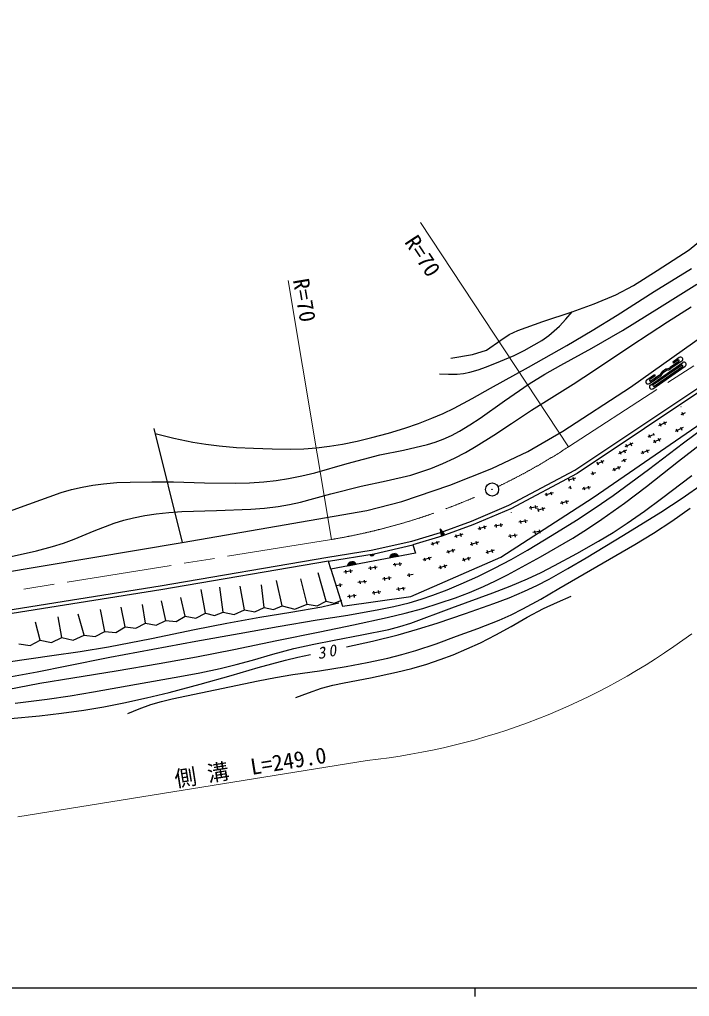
# Model space of a CAD drawing. Units: millimetres, scale not verified. Extents: x 40000 to 680000, y 20000 to 380000.
# Drawn here: x 216166 to 292462, y 204000 to 315258 of the extents above; entities that cross this region are included whole.
import ezdxf
from ezdxf.enums import TextEntityAlignment as Align

# ---------------------------------------------------------------- set-up
doc = ezdxf.new("R2010")
doc.units = ezdxf.units.MM
doc.header["$LTSCALE"] = 1000
doc.linetypes.add('CHAIN', pattern=[18.5, 12, -1.5, 3.5, -1.5])
for name, color, linetype, lineweight in [('M-BGD', 7, 'Continuous', 25), ('M-BMK', 2, 'CHAIN', 13), ('M-BMK-HTXT', 7, 'Continuous', 13), ('M-BMK-SRVR', 3, 'Continuous', 25), ('M-TTL-BAND', 7, 'Continuous', 25)]:
    doc.layers.add(name, color=color, linetype=linetype, lineweight=lineweight)
doc.styles.add('ＭＳ ゴシック', font='')
doc.styles.get('ＭＳ ゴシック').set_extended_font_data('MS Gothic')

msp = doc.modelspace()

# ---------------------------------------------------------------- linework, layer by layer
at = {"layer": 'M-BGD'}
for p, q in [((292430, 289043), (294598, 290805)), ((288794, 286671), (292430, 289043)), ((279425, 263955), (315469, 288041)), ((315715, 287664), (279657, 263569)), ((286076, 284985), (288794, 286671)), ((288456, 284268), (292686, 286922)), ((281495, 260840), (317582, 285632)), ((284088, 283923), (286076, 284985)), ((289061, 282470), (293288, 285133)), ((281626, 282883), (284088, 283923)), ((284246, 281598), (288456, 284268)), ((279087, 281962), (281626, 282883)), ((275777, 280872), (279087, 281962)), ((278388, 281137), (279087, 281962)), ((281390, 279833), (284246, 281598)), ((284836, 279825), (289061, 282470)), ((289947, 280844), (292648, 282555)), ((272931, 279855), (275777, 280872)), ((277666, 280352), (278388, 281137)), ((285776, 278095), (289947, 280844)), ((270966, 278748), (271915, 279403)), ((271915, 279403), (272931, 279855)), ((275630, 278713), (276443, 279283)), ((276443, 279283), (277071, 279792)), ((277071, 279792), (277666, 280352)), ((278503, 278119), (281390, 279833)), ((281334, 277836), (284836, 279825)), ((285742, 273405), (294233, 279423)), ((269363, 277618), (270966, 278748)), ((273650, 277576), (274783, 278193)), ((274783, 278193), (275630, 278713)), ((265297, 276691), (267737, 277098)), ((267737, 277098), (269363, 277618)), ((272493, 277015), (273650, 277576)), ((274145, 275683), (278503, 278119)), ((277802, 275899), (281334, 277836)), ((281632, 275318), (285776, 278095)), ((269335, 275712), (270926, 276336)), ((270926, 276336), (272493, 277015)), ((288006, 273627), (291703, 276192)), ((291257, 276308), (290271, 275624)), ((291589, 276356), (290357, 275501)), ((291304, 276767), (290565, 276254)), ((290565, 276254), (290650, 276131)), ((291143, 276473), (290650, 276131)), ((263984, 274902), (265006, 274862)), ((265006, 274862), (266021, 274883)), ((266021, 274883), (266730, 274965)), ((266730, 274965), (267432, 275108)), ((267432, 275108), (268385, 275379)), ((268385, 275379), (269335, 275712)), ((269786, 273261), (274145, 275683)), ((274213, 273768), (275993, 274860)), ((275993, 274860), (277802, 275899)), ((279225, 273739), (281632, 275318)), ((288291, 273216), (291988, 275781)), ((288338, 273675), (291542, 275897)), ((288452, 273510), (291656, 275733)), ((289364, 275178), (289775, 275463)), ((289450, 275054), (289860, 275339)), ((271393, 271839), (274213, 273768)), ((276796, 272217), (279225, 273739)), ((288470, 274801), (287607, 274202)), ((287892, 273791), (289124, 274646)), ((288555, 274677), (287939, 274250)), ((289039, 274769), (288053, 274086)), ((288470, 274801), (288555, 274677)), ((267732, 272101), (269786, 273261)), ((278049, 268397), (285742, 273405)), ((265659, 270999), (267732, 272101)), ((268607, 269858), (271393, 271839)), ((274467, 270761), (276796, 272217)), ((263135, 269849), (264408, 270396)), ((264408, 270396), (265659, 270999)), ((272176, 269260), (274467, 270761)), ((291511, 271155), (291464, 271133)), ((291963, 270482), (291471, 270236)), ((291780, 270178), (291612, 270514)), ((260054, 268730), (261606, 269262)), ((261606, 269262), (263135, 269849)), ((267451, 269092), (268607, 269858)), ((270190, 267933), (272176, 269260)), ((289836, 269418), (288942, 268971)), ((289250, 268913), (289083, 269248)), ((289530, 269472), (289698, 269136)), ((291767, 267047), (295769, 270023)), ((231469, 268664), (234675, 255711)), ((256289, 267643), (258176, 268156)), ((258176, 268156), (260054, 268730)), ((265349, 267894), (266270, 268383)), ((266270, 268383), (267451, 269092)), ((274048, 266064), (278049, 268397)), ((288325, 268157), (288428, 267909)), ((291734, 268786), (290839, 268339)), ((291148, 268281), (290980, 268616)), ((291427, 268840), (291595, 268504)), ((231601, 268100), (233753, 267588)), ((233753, 267588), (235914, 267136)), ((235914, 267136), (237401, 266892)), ((252946, 266906), (254623, 267245)), ((254623, 267245), (256289, 267643)), ((262613, 266845), (263518, 267125)), ((263518, 267125), (264413, 267465)), ((264413, 267465), (265349, 267894)), ((268179, 266663), (270190, 267933)), ((285713, 267071), (285857, 266725)), ((288418, 267995), (287704, 267698)), ((287784, 264030), (291767, 267047)), ((288007, 267619), (287863, 267965)), ((289204, 267521), (288310, 267073)), ((288618, 267015), (288451, 267351)), ((288898, 267574), (289066, 267239)), ((291222, 264965), (294901, 267801)), ((237401, 266892), (238898, 266706)), ((238898, 266706), (240860, 266537)), ((240860, 266537), (242830, 266427)), ((242830, 266427), (244941, 266353)), ((244941, 266353), (247060, 266339)), ((247060, 266339), (248527, 266383)), ((248527, 266383), (249990, 266487)), ((249990, 266487), (251467, 266666)), ((251467, 266666), (252946, 266906)), ((257195, 265681), (259902, 266232)), ((259902, 266232), (262613, 266845)), ((265706, 265321), (266957, 265966)), ((266957, 265966), (268179, 266663)), ((269960, 264135), (274048, 266064)), ((285281, 266201), (284375, 265779)), ((284682, 265712), (284523, 266052)), ((284977, 266263), (285135, 265923)), ((286015, 266996), (285092, 266613)), ((285396, 266533), (285252, 266879)), ((287864, 266233), (286940, 265849)), ((287244, 265770), (287100, 266116)), ((287562, 266308), (287706, 265962)), ((253495, 264689), (257195, 265681)), ((264374, 264704), (265706, 265321)), ((282718, 265007), (281927, 264638)), ((282118, 264518), (281960, 264858)), ((282413, 265069), (282571, 264729)), ((285252, 265148), (284738, 264934)), ((284950, 265223), (285094, 264876)), ((287582, 262084), (291222, 264965)), ((249804, 263637), (253495, 264689)), ((260741, 263381), (261887, 263732)), ((261887, 263732), (263015, 264140)), ((263015, 264140), (264374, 264704)), ((265172, 262234), (269960, 264135)), ((271909, 259941), (279425, 263955)), ((281533, 263374), (281436, 263736)), ((284597, 264322), (283690, 263900)), ((283779, 261061), (287784, 264030)), ((283997, 263833), (283839, 264173)), ((284292, 264384), (284450, 264044)), ((227253, 262517), (228776, 262588)), ((228776, 262588), (231240, 262622)), ((231240, 262622), (233706, 262596)), ((233706, 262596), (237229, 262496)), ((242370, 262503), (243976, 262612)), ((243976, 262612), (245387, 262767)), ((245387, 262767), (246790, 262981)), ((246790, 262981), (248298, 263278)), ((248298, 263278), (249804, 263637)), ((255057, 262120), (257902, 262720)), ((257902, 262720), (260741, 263381)), ((279657, 263569), (272103, 259534)), ((279477, 263020), (278684, 262807)), ((278801, 262642), (278704, 263004)), ((279187, 263134), (279284, 262771)), ((281753, 263630), (281243, 263493)), ((289293, 260698), (292738, 263318)), ((220915, 261376), (222096, 261718)), ((222096, 261718), (223300, 262004)), ((223300, 262004), (224517, 262225)), ((224517, 262225), (225746, 262387)), ((225746, 262387), (227253, 262517)), ((237229, 262496), (240763, 262455)), ((240763, 262455), (242370, 262503)), ((251614, 261246), (255057, 262120)), ((259702, 260362), (265172, 262234)), ((276639, 261470), (276745, 261111)), ((278937, 261958), (278684, 261883)), ((278976, 261776), (278871, 262131)), ((281209, 262020), (280243, 261761)), ((280534, 261642), (280436, 262004)), ((280919, 262134), (281016, 261772)), ((285048, 260198), (287582, 262084)), ((291629, 260763), (294014, 262412)), ((217224, 260083), (220915, 261376)), ((248180, 260311), (251614, 261246)), ((255707, 259353), (259702, 260362)), ((270990, 254039), (281495, 260840)), ((276931, 261364), (275972, 261080)), ((276266, 260969), (276159, 261328)), ((278688, 260409), (277729, 260125)), ((278023, 260014), (277917, 260374)), ((278396, 260516), (278502, 260156)), ((281705, 259635), (283779, 261061)), ((287342, 259269), (289293, 260698)), ((289212, 259164), (291629, 260763)), ((213570, 258740), (217224, 260083)), ((234655, 259222), (238589, 259328)), ((238589, 259328), (242524, 259494)), ((242524, 259494), (244070, 259625)), ((244070, 259625), (245610, 259816)), ((245441, 257577), (255707, 259353)), ((245610, 259816), (246902, 260034)), ((246902, 260034), (248180, 260311)), ((267620, 258134), (271909, 259941)), ((272103, 259534), (267786, 257715)), ((275183, 259774), (274195, 259619)), ((274472, 259470), (274414, 259841)), ((274908, 259918), (274966, 259548)), ((275976, 259606), (275141, 259359)), ((275311, 259211), (275204, 259571)), ((275684, 259713), (275790, 259353)), ((279597, 258258), (281705, 259635)), ((282479, 258361), (285048, 260198)), ((285364, 257896), (287342, 259269)), ((290453, 258143), (292554, 259618)), ((226938, 257912), (228027, 258243)), ((228027, 258243), (229142, 258520)), ((229142, 258520), (230426, 258776)), ((230426, 258776), (231720, 258974)), ((231720, 258974), (233181, 259127)), ((233181, 259127), (234655, 259222)), ((264123, 256836), (267620, 258134)), ((272166, 259142), (272172, 259109)), ((274006, 258158), (273018, 258003)), ((273294, 257854), (273236, 258224)), ((273730, 258302), (273788, 257931)), ((276816, 256522), (279597, 258258)), ((280846, 257245), (282479, 258361)), ((284963, 256537), (289212, 259164)), ((288358, 256780), (290453, 258143)), ((222391, 256095), (224655, 257032)), ((224655, 257032), (226938, 257912)), ((234678, 255712), (245441, 257577)), ((264067, 257259), (264197, 256497)), ((264541, 256648), (264067, 257259)), ((264098, 257189), (264507, 256654)), ((264216, 256526), (264098, 257187)), ((264129, 257118), (264470, 256669)), ((264230, 256563), (264129, 257118)), ((264159, 257050), (264433, 256683)), ((264244, 256600), (264159, 257050)), ((267786, 257715), (264265, 256408)), ((267786, 257715), (264265, 256408)), ((269327, 257524), (268377, 257214)), ((268673, 257111), (268557, 257467)), ((269032, 257622), (269149, 257266)), ((271211, 257719), (270224, 257564)), ((270500, 257415), (270442, 257785)), ((270936, 257863), (270994, 257493)), ((274911, 256676), (274853, 257047)), ((275346, 257124), (275405, 256754)), ((279189, 256186), (280846, 257245)), ((283756, 256852), (285364, 257896)), ((221165, 255640), (222391, 256095)), ((260837, 255868), (264123, 256836)), ((264265, 256408), (260950, 255432)), ((264265, 256408), (260950, 255432)), ((264190, 256979), (264396, 256697)), ((264259, 256637), (264190, 256979)), ((264197, 256497), (264541, 256648)), ((264507, 256654), (264216, 256526)), ((264220, 256911), (264359, 256712)), ((264273, 256674), (264220, 256911)), ((264470, 256669), (264230, 256563)), ((264433, 256683), (264244, 256600)), ((264305, 256719), (264251, 256840)), ((264251, 256840), (264322, 256726)), ((264288, 256711), (264251, 256840)), ((264396, 256697), (264259, 256637)), ((264359, 256712), (264273, 256674)), ((264322, 256726), (264288, 256711)), ((266638, 256647), (265688, 256337)), ((265984, 256234), (265868, 256590)), ((266343, 256745), (266460, 256389)), ((272828, 256541), (271840, 256386)), ((272117, 256237), (272058, 256608)), ((272552, 256685), (272610, 256315)), ((274005, 254839), (276816, 256522)), ((275622, 256980), (274634, 256825)), ((275490, 254086), (279189, 256186)), ((280686, 253958), (284963, 256537)), ((282117, 255860), (283756, 256852)), ((286230, 255468), (288358, 256780)), ((211715, 251862), (234678, 255712)), ((218084, 254765), (219920, 255243)), ((219920, 255243), (221165, 255640)), ((251276, 254030), (256219, 254825)), ((256219, 254825), (260837, 255868)), ((256546, 254421), (260950, 255432)), ((260950, 255432), (261248, 254490)), ((263949, 255770), (262999, 255460)), ((263295, 255357), (263179, 255713)), ((263654, 255868), (263771, 255512)), ((265732, 254864), (264782, 254554)), ((265078, 254451), (264962, 254807)), ((265437, 254962), (265554, 254606)), ((268421, 255741), (267471, 255431)), ((267767, 255328), (267651, 255684)), ((268126, 255839), (268243, 255483)), ((270204, 254835), (269254, 254525)), ((269909, 254933), (270026, 254577)), ((272140, 253776), (274005, 254839)), ((279619, 254434), (282117, 255860)), ((281916, 252950), (286230, 255468)), ((213783, 253801), (216231, 254345)), ((216231, 254345), (218084, 254765)), ((232168, 250766), (251276, 254030)), ((251349, 253586), (256546, 254421)), ((261248, 254490), (251622, 252652)), ((256058, 254343), (256551, 254422)), ((256085, 254289), (256058, 254343)), ((256544, 254389), (256075, 254314)), ((256123, 254246), (256085, 254289)), ((256092, 254285), (256537, 254357)), ((256523, 254323), (256117, 254258)), ((256180, 254199), (256123, 254246)), ((256144, 254230), (256503, 254288)), ((256479, 254252), (256180, 254204)), ((256239, 254178), (256180, 254199)), ((256300, 254169), (256239, 254178)), ((256243, 254183), (256427, 254212)), ((256376, 254181), (256300, 254169)), ((256431, 254209), (256376, 254181)), ((256481, 254248), (256431, 254209)), ((256520, 254310), (256481, 254248)), ((256541, 254362), (256520, 254310)), ((256551, 254422), (256541, 254362)), ((259333, 254124), (258350, 253936)), ((258350, 253936), (258368, 254057)), ((258363, 254002), (259296, 254181)), ((258368, 254057), (258406, 254163)), ((259260, 254237), (258376, 254069)), ((258401, 254137), (259209, 254291)), ((258406, 254163), (258481, 254290)), ((259153, 254344), (258439, 254208)), ((258481, 254290), (258578, 254369)), ((258486, 254280), (259080, 254394)), ((258578, 254369), (258687, 254428)), ((258953, 254433), (258587, 254363)), ((258687, 254428), (258839, 254457)), ((258839, 254457), (258961, 254442)), ((258961, 254442), (259081, 254404)), ((259081, 254404), (259197, 254314)), ((259197, 254314), (259274, 254230)), ((259274, 254230), (259333, 254124)), ((260739, 249566), (270990, 254039)), ((263043, 253987), (262093, 253677)), ((262389, 253574), (262273, 253930)), ((262748, 254085), (262865, 253729)), ((267516, 253958), (266565, 253648)), ((266861, 253545), (266745, 253901)), ((267220, 254056), (267337, 253700)), ((269550, 254422), (269434, 254778)), ((270254, 252770), (272140, 253776)), ((271755, 252036), (275490, 254086)), ((277098, 253065), (279619, 254434)), ((278603, 252722), (280686, 253958)), ((251349, 253586), (232242, 250322)), ((251622, 252652), (251349, 253586)), ((251622, 252652), (252960, 248437)), ((254520, 253205), (253538, 253017)), ((253538, 253017), (253555, 253138)), ((253550, 253083), (254484, 253262)), ((253555, 253138), (253594, 253244)), ((254447, 253318), (253563, 253150)), ((253588, 253218), (254396, 253372)), ((253594, 253244), (253669, 253371)), ((254340, 253425), (253626, 253289)), ((253669, 253371), (253765, 253450)), ((253673, 253361), (254267, 253475)), ((253765, 253450), (253874, 253509)), ((254140, 253514), (253774, 253444)), ((253822, 252618), (253876, 252247)), ((253874, 253509), (254026, 253538)), ((254026, 253538), (254149, 253523)), ((254149, 253523), (254268, 253485)), ((254268, 253485), (254384, 253395)), ((254384, 253395), (254461, 253311)), ((254461, 253311), (254520, 253205)), ((256896, 252877), (255906, 252733)), ((256181, 252581), (256127, 252952)), ((256622, 253024), (256675, 252653)), ((259695, 253283), (258705, 253139)), ((258980, 252987), (258926, 253358)), ((259421, 253430), (259475, 253059)), ((264827, 253081), (263876, 252771)), ((264172, 252668), (264056, 253024)), ((264531, 253179), (264648, 252823)), ((268370, 251846), (270254, 252770)), ((275565, 252289), (277098, 253065)), ((276493, 251538), (278603, 252722)), ((277597, 250445), (281916, 252950)), ((248906, 248669), (248199, 251559)), ((251101, 249026), (250183, 252254)), ((254096, 252471), (253107, 252327)), ((253381, 252175), (253328, 252546)), ((258498, 251680), (257509, 251537)), ((257783, 251384), (257729, 251756)), ((258224, 251827), (258278, 251456)), ((260995, 252042), (260308, 251943)), ((260582, 251791), (260529, 252162)), ((266468, 250979), (268370, 251846)), ((270379, 251325), (271755, 252036)), ((272052, 250739), (274005, 251566)), ((274005, 251566), (275565, 252289)), ((275092, 250814), (276493, 251538)), ((211209, 247429), (232168, 250766)), ((237339, 247658), (236836, 250366)), ((239356, 247777), (238970, 250615)), ((241788, 248015), (241302, 250714)), ((244042, 248312), (243733, 250864)), ((246059, 248491), (245420, 251360)), ((252900, 250868), (252219, 250769)), ((252626, 251015), (252680, 250644)), ((255699, 251274), (254709, 251131)), ((254984, 250978), (254930, 251350)), ((255425, 251421), (255479, 251050)), ((260101, 250484), (259111, 250340)), ((259386, 250188), (259332, 250559)), ((259827, 250631), (259881, 250260)), ((264863, 250302), (266468, 250979)), ((267412, 250015), (268987, 250674)), ((268987, 250674), (270379, 251325)), ((270078, 249968), (272052, 250739)), ((273665, 250144), (275092, 250814)), ((275551, 249264), (277597, 250445)), ((232242, 250322), (211265, 246983)), ((235026, 247302), (234554, 249423)), ((252960, 248437), (260739, 249566)), ((254503, 249672), (253513, 249528)), ((253788, 249376), (253734, 249747)), ((254229, 249819), (254282, 249448)), ((257302, 250078), (256312, 249934)), ((256587, 249782), (256533, 250153)), ((257028, 250225), (257082, 249854)), ((260538, 248842), (261901, 249235)), ((261901, 249235), (263246, 249686)), ((263246, 249686), (264863, 250302)), ((263961, 248777), (265814, 249411)), ((265387, 248256), (270078, 249968)), ((265814, 249411), (267412, 250015)), ((270169, 248739), (271925, 249412)), ((271925, 249412), (273665, 250144)), ((273487, 248142), (275551, 249264)), ((277416, 248914), (279002, 249603)), ((228202, 246114), (227722, 248330)), ((230518, 246530), (230154, 248628)), ((232831, 246827), (232337, 249075)), ((242964, 247788), (244042, 248312)), ((244042, 248312), (245080, 248065)), ((245080, 248065), (246059, 248491)), ((246059, 248491), (247512, 248105)), ((247050, 247765), (250583, 248378)), ((247512, 248105), (248906, 248669)), ((248906, 248669), (250063, 248482)), ((250063, 248482), (251101, 249026)), ((250583, 248378), (251555, 248598)), ((251101, 249026), (252010, 248788)), ((251555, 248598), (252524, 248831)), ((252010, 248788), (252880, 249145)), ((257068, 248051), (258810, 248417)), ((258810, 248417), (260538, 248842)), ((260068, 247646), (262091, 248201)), ((260718, 246503), (265387, 248256)), ((262091, 248201), (263961, 248777)), ((266951, 247597), (270169, 248739)), ((272156, 247479), (273487, 248142)), ((273978, 247180), (275850, 248183)), ((275850, 248183), (277416, 248914)), ((220966, 244867), (220578, 247237)), ((223516, 245164), (222860, 247535)), ((225889, 245580), (225390, 248081)), ((234008, 246699), (235026, 247302)), ((235026, 247302), (236242, 247095)), ((236242, 247095), (237339, 247658)), ((237339, 247658), (238367, 247382)), ((238367, 247382), (239356, 247777)), ((239356, 247777), (240612, 247491)), ((239791, 246524), (243514, 247212)), ((240612, 247491), (241788, 248015)), ((241788, 248015), (242964, 247788)), ((243514, 247212), (247050, 247765)), ((250071, 246876), (253573, 247434)), ((253573, 247434), (257068, 248051)), ((254194, 246316), (258030, 247149)), ((258030, 247149), (260068, 247646)), ((263719, 246514), (266951, 247597)), ((270800, 246871), (272156, 247479)), ((272142, 246127), (273978, 247180)), ((218534, 244570), (217998, 246641)), ((227135, 245462), (228202, 246114)), ((228202, 246114), (229429, 245936)), ((229429, 245936), (230518, 246530)), ((230518, 246530), (231724, 246293)), ((231724, 246293), (232831, 246827)), ((232831, 246827), (234008, 246699)), ((236087, 245779), (239791, 246524)), ((241170, 245322), (245616, 246129)), ((245616, 246129), (250071, 246876)), ((250353, 245542), (254194, 246316)), ((258235, 245802), (259480, 246122)), ((259480, 246122), (260718, 246503)), ((261506, 245827), (263719, 246514)), ((265932, 245019), (268374, 245916)), ((268374, 245916), (270800, 246871)), ((270404, 245178), (272142, 246127)), ((219799, 244313), (220966, 244867)), ((220966, 244867), (222290, 244591)), ((222290, 244591), (223516, 245164)), ((223516, 245164), (224772, 244977)), ((224772, 244977), (225889, 245580)), ((225889, 245580), (227135, 245462)), ((226290, 243831), (231188, 244776)), ((231188, 244776), (236087, 245779)), ((236252, 244452), (241170, 245322)), ((245460, 244535), (250353, 245542)), ((252010, 244592), (255131, 245168)), ((255131, 245168), (258235, 245802)), ((256351, 244474), (259287, 245202)), ((259287, 245202), (261506, 245827)), ((263610, 244172), (265932, 245019)), ((268648, 244286), (270404, 245178)), ((216102, 244154), (217387, 243957)), ((217387, 243957), (218534, 244570)), ((218534, 244570), (219799, 244313)), ((223067, 243294), (226290, 243831)), ((231347, 243556), (236252, 244452)), ((240584, 243499), (245460, 244535)), ((247394, 243611), (249695, 244131)), ((249695, 244131), (252010, 244592)), ((253409, 243806), (256351, 244474)), ((261281, 243388), (263610, 244172)), ((267116, 243575), (268648, 244286)), ((214885, 242127), (219835, 242816)), ((219835, 242816), (223067, 243294)), ((221543, 241650), (226437, 242624)), ((226437, 242624), (231347, 243556)), ((232085, 241930), (236336, 242684)), ((236336, 242684), (240584, 243499)), ((242682, 242312), (245026, 242989)), ((245026, 242989), (247394, 243611)), ((246461, 242297), (247879, 242632)), ((247879, 242632), (249301, 242950)), ((258110, 242531), (259699, 242929)), ((259699, 242929), (261281, 243388)), ((264069, 242358), (265559, 242918)), ((265559, 242918), (267116, 243575)), ((218192, 240979), (221543, 241650)), ((227158, 241090), (232085, 241930)), ((239002, 241337), (240844, 241794)), ((240281, 240554), (243359, 241453)), ((240844, 241794), (242682, 242312)), ((243359, 241453), (246461, 242297)), ((250335, 241081), (253382, 241570)), ((253382, 241570), (255747, 242020)), ((255747, 242020), (258110, 242531)), ((260841, 241357), (262570, 241857)), ((262570, 241857), (264069, 242358)), ((214840, 240368), (218192, 240979)), ((222235, 240302), (227158, 241090)), ((229485, 239584), (234410, 240454)), ((234410, 240454), (236713, 240866)), ((236713, 240866), (239002, 241337)), ((236741, 239557), (240281, 240554)), ((243331, 239937), (245301, 240325)), ((245301, 240325), (247280, 240653)), ((247280, 240653), (250335, 241081)), ((256136, 240297), (259109, 240918)), ((259109, 240918), (260841, 241357)), ((214765, 238971), (218495, 239666)), ((218495, 239666), (222235, 240302)), ((224575, 238697), (229485, 239584)), ((233195, 238620), (236741, 239557)), ((238444, 238909), (243331, 239937)), ((250572, 239097), (251851, 239444)), ((251851, 239444), (253147, 239734)), ((253147, 239734), (256136, 240297)), ((219304, 237871), (221943, 238255)), ((221943, 238255), (224575, 238697)), ((230622, 237993), (233195, 238620)), ((233564, 237880), (238444, 238909)), ((247636, 238041), (249091, 238597)), ((249091, 238597), (250572, 239097)), ((215666, 237408), (219304, 237871)), ((223494, 236606), (225770, 236986)), ((225770, 236986), (228046, 237427)), ((228046, 237427), (230622, 237993)), ((229796, 236749), (231124, 237234)), ((231124, 237234), (232330, 237584)), ((232330, 237584), (233564, 237880)), ((215152, 235647), (218427, 235956)), ((218427, 235956), (220960, 236250)), ((220960, 236250), (223494, 236606)), ((228487, 236207), (229796, 236749))]:
    msp.add_line(p, q, dxfattribs=at)
msp.add_circle((269980, 261741), 22.5, dxfattribs=at)
for centre, radius, start, end in [((291200, 276390), 100, 304.74609, 124.74609), ((291447, 276561), 250, 304.74609, 124.74609), ((291846, 275986), 250, 304.74609, 124.74609), ((288673, 275395), 725, 300.34448, 342.5462), ((288634, 275371), 875, 304.09015, 338.80054), ((289814, 276187), 725, 266.94598, 309.14771), ((289850, 276214), 875, 270.69165, 305.40204), ((291599, 275815), 100, 304.74634, 124.74634), ((287749, 273997), 250, 124.74609, 304.74609), ((287996, 274168), 100, 124.74609, 304.74609), ((288148, 273421), 250, 124.74597, 304.74603), ((288395, 273592), 100, 124.74597, 304.74603)]:
    msp.add_arc(centre, radius, start, end, dxfattribs=at)
at = {"layer": 'M-BMK'}
for p, q in [((278678, 266588), (353751, 315258)), ((251699, 256041), (211931, 249628))]:
    msp.add_line(p, q, dxfattribs=at)
for start, end in [(295.68213, 303.11023), (279.59424, 294.47302)]:
    msp.add_arc((239852, 326124), 71077, start, end, dxfattribs=at)
at = {"layer": 'M-BMK-HTXT'}
for p, q in [((261820, 292133), (278678, 266588)), ((251699, 256041), (246758, 285542)), ((255757, 230876), (215989, 224463))]:
    msp.add_line(p, q, dxfattribs=at)
msp.add_arc((247748, 305940), 75490, 276.08978, 306.56616, dxfattribs=at)
at = {"layer": 'M-BMK-SRVR'}
msp.add_circle((269980, 261741), 746, dxfattribs=at)
at = {"layer": 'M-TTL-BAND'}
for p, q in [((40000, 205000), (579000, 205000)), ((268000, 205000), (268000, 204000))]:
    msp.add_line(p, q, dxfattribs=at)

# ---------------------------------------------------------------- texts
at = {"layer": 'M-BGD', "style": 'ＭＳ ゴシック'}
for rotation, p in [(303.4, (259489, 289614)), (279.7, (246754, 285508))]:
    msp.add_text('R=70', height=1833, rotation=rotation, dxfattribs=at).set_placement(p, align=Align.BOTTOM_LEFT)
at = {"layer": 'M-BGD', "insert": (250204, 242376), "char_height": 1320, "attachment_point": 7, "rotation": 11.5, "style": 'ＭＳ ゴシック'}
msp.add_mtext('\\T1.39;\\Q15;30', dxfattribs=at)
at = {"layer": 'M-BMK-HTXT', "style": 'ＭＳ ゴシック'}
msp.add_text('側 溝\u3000L=249.0', height=1833, rotation=9.2, dxfattribs=at).set_placement((234073, 227285), align=Align.BOTTOM_LEFT)

doc.saveas('drawing.dxf')
